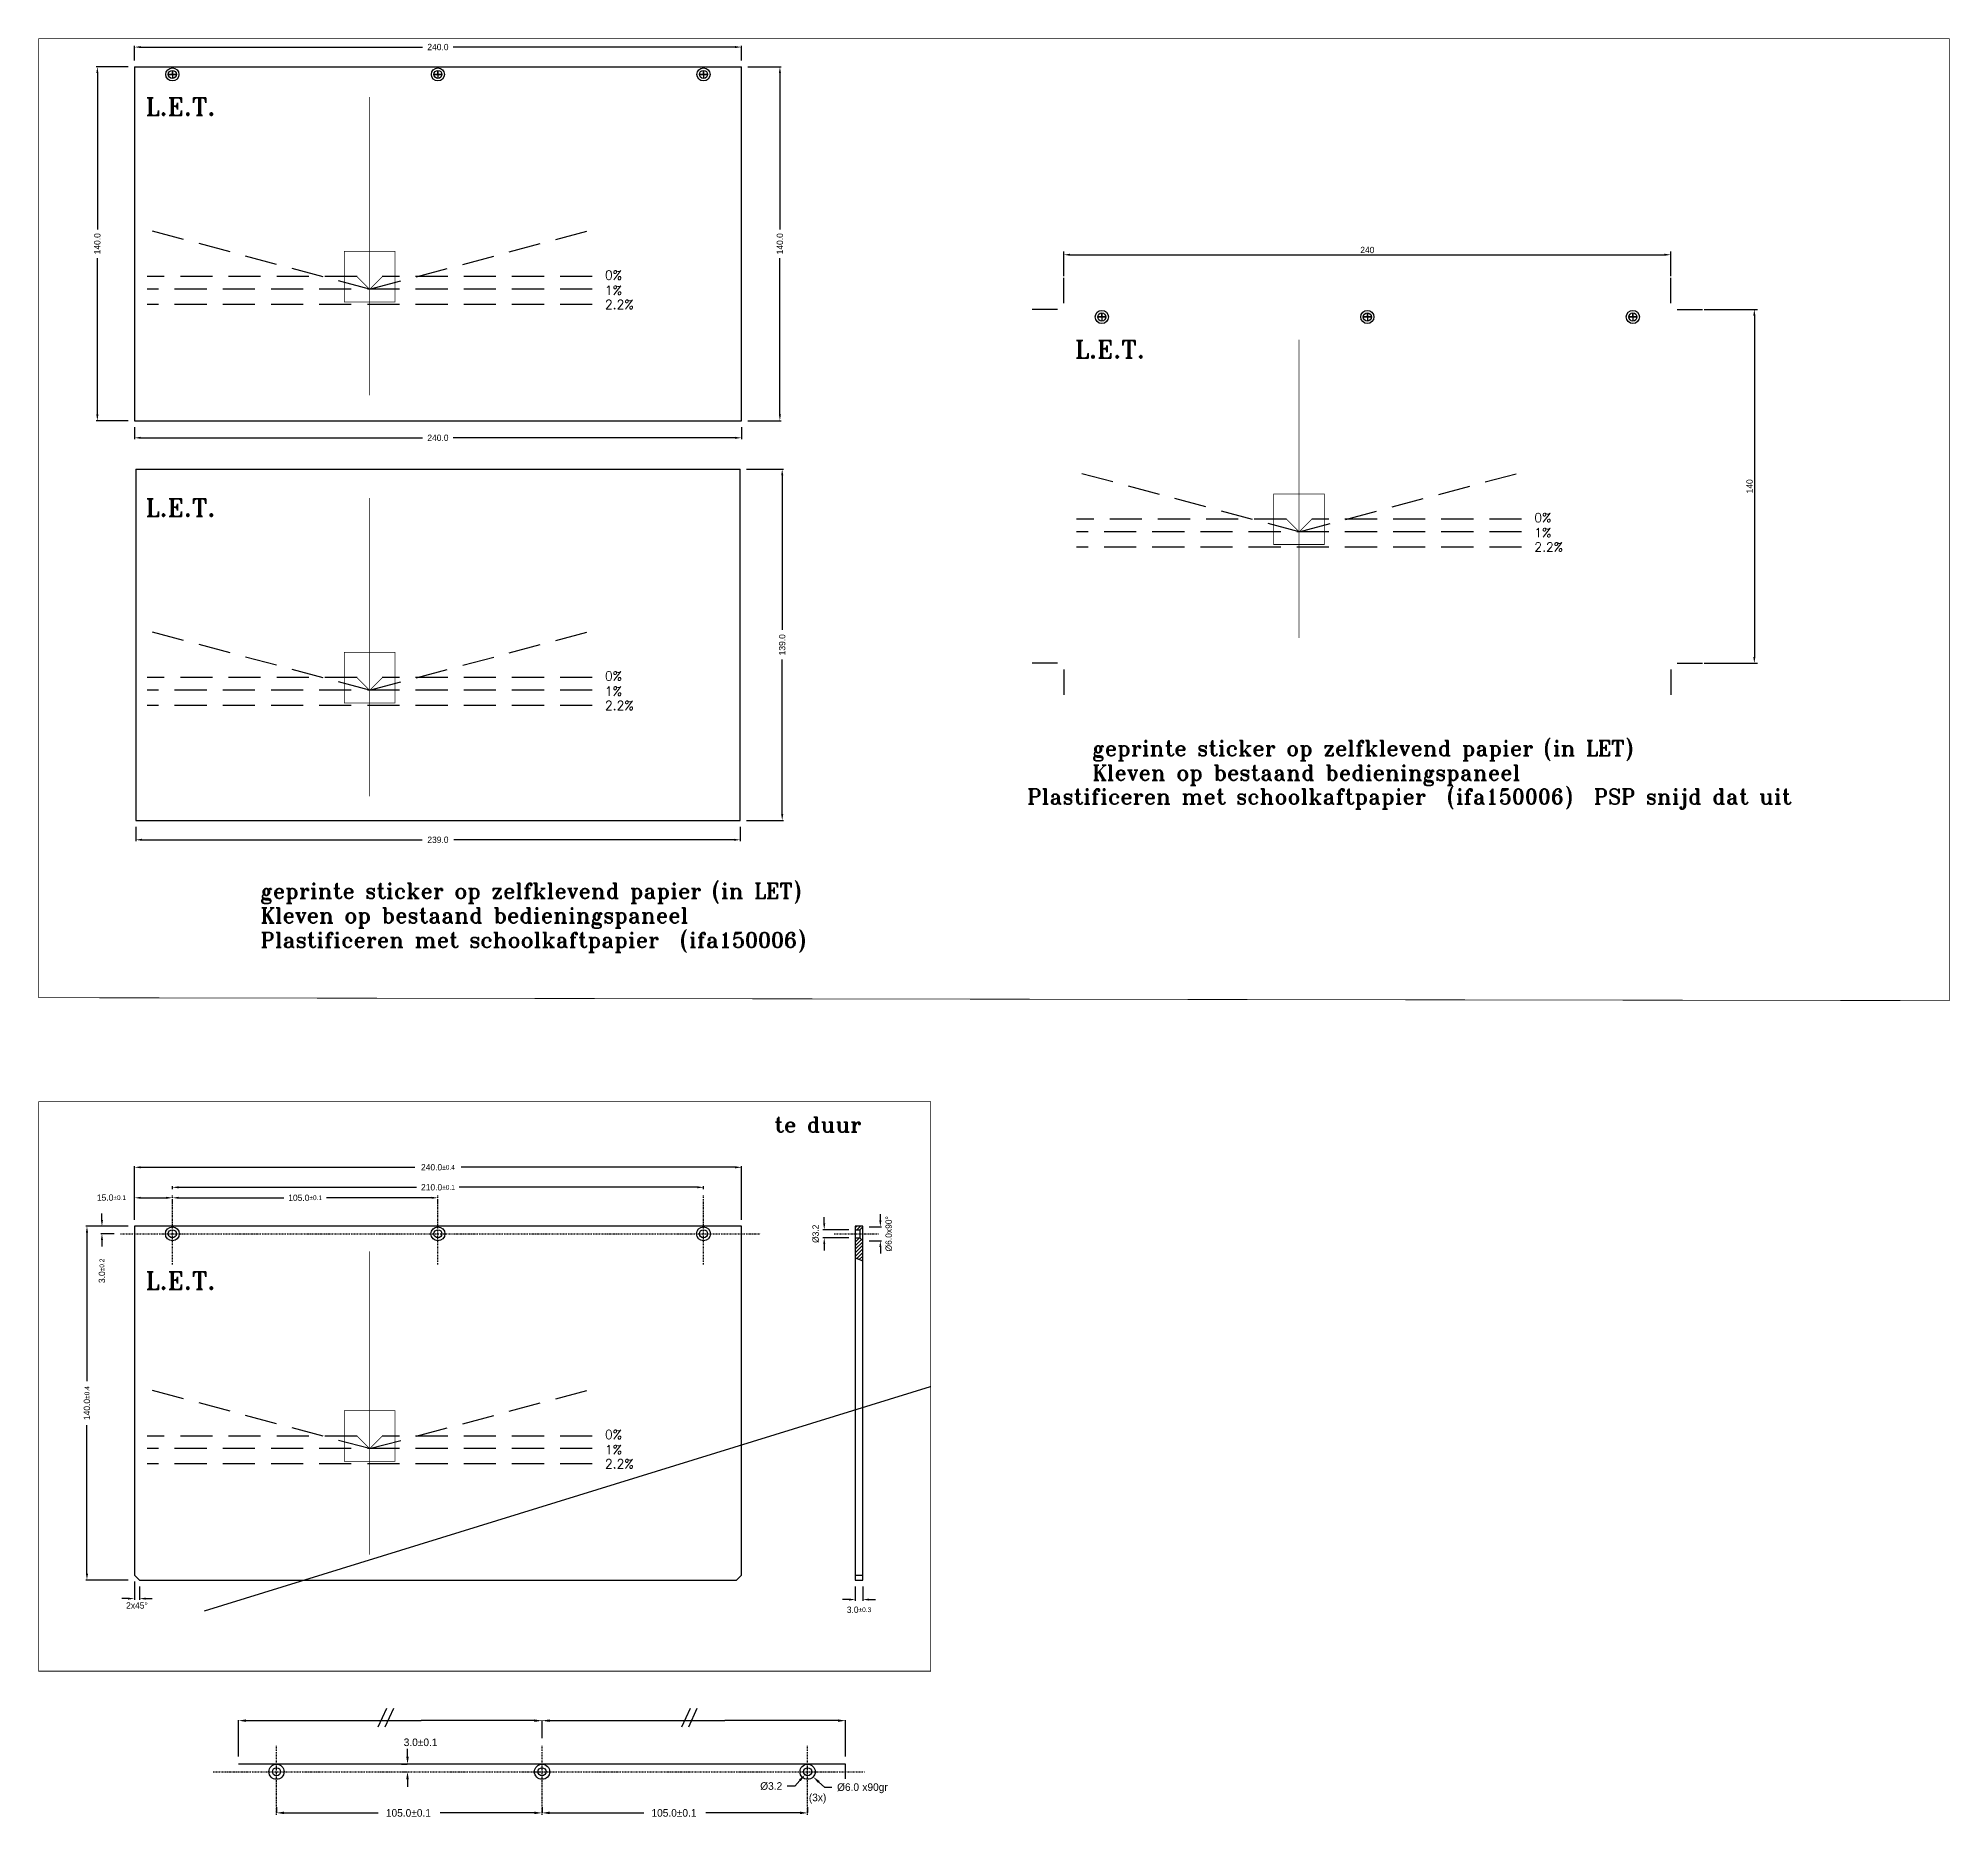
# Model space of a CAD drawing. Extents: x -2364 to 9601, y -871 to 1549.
# Drawn here: x 4873 to 5629, y -772 to -69 of the extents above; entities that cross this region are included whole.
import ezdxf

# ---------------------------------------------------------------- set-up
doc = ezdxf.new("R2010")
doc.units = 0
doc.linetypes.add('DASHDOT', pattern=[1, 0.5, -0.25, 0, -0.25])
doc.linetypes.add('DASHED', pattern=[19.05, 12.7, -6.35])
doc.layers.get('0').update_dxf_attribs({"linetype": 'CONTINUOUS'})
doc.layers.get('DEFPOINTS').update_dxf_attribs({"linetype": 'CONTINUOUS'})
for name, color, linetype in [('ARCEER', 3, 'CONTINUOUS'), ('DIM', 5, 'CONTINUOUS'), ('HLIJN', 1, 'DASHDOT'), ('STPLN', 4, 'DASHED')]:
    doc.layers.add(name, color=color, linetype=linetype)
doc.styles.add('ROMANT', font='romant.shx', dxfattribs={"height": 6})
doc.dimstyles.get("Standard").update_dxf_attribs({"dimtxt": 0.18, "dimasz": 0.18, "dimexe": 0.18, "dimexo": 0.0625, "dimgap": 0.09, "dimtad": 0, "dimtih": 1, "dimtoh": 1, "dimdec": 4, "dimzin": 0, "dimdsep": 46, "dimtxsty": 'Standard', "dimcen": 0.09, "dimadec": 0, "dimazin": 0, "dimtfac": 1, "dimtdec": 4, "dimtofl": 0, "dimtmove": 0, "dimatfit": 3, "dimfxl": 1, "dimtolj": 1, "dimtzin": 0, "dimarcsym": 0})
doc.dimstyles.new('YP11', dxfattribs={"dimscale": 0, "dimtxt": 2.5, "dimasz": 2.5, "dimexe": 0.5, "dimexo": 2.5, "dimgap": 1.5, "dimtad": 0, "dimtoh": 1, "dimdec": 1, "dimzin": 0, "dimdsep": 46, "dimtxsty": 'Standard', "dimcen": 0, "dimdle": 1.25, "dimadec": 0, "dimazin": 0, "dimtfac": 0.75, "dimtdec": 1, "dimtix": 1, "dimtofl": 0, "dimtmove": 2, "dimatfit": 3, "dimfxl": 1, "dimtolj": 1, "dimtzin": 0, "dimarcsym": 0})

# ---------------------------------------------------------------- blocks, each defined once
blk = doc.blocks.new('*D20')
at = {"layer": 'DEFPOINTS', "color": 0, "transparency": 16777216}
for p in [(4911.28, -515.54), (4911.28, -538.83), (5151.28, -538.83)]:
    blk.add_point(p, dxfattribs=at)
at = {"layer": 'DIM', "color": 0, "lineweight": -2, "transparency": 16777216}
for p, q in [((4911.28, -536.33), (4911.28, -515.04)), ((4913.78, -515.54), (5022.12, -515.54)), ((5148.78, -515.54), (5040.43, -515.54)), ((5151.28, -536.33), (5151.28, -515.04))]:
    blk.add_line(p, q, dxfattribs=at)
at = {"layer": 'DIM', "color": 0, "transparency": 16777216}
for points in [[(4913.78, -515.12), (4913.78, -515.95), (4911.28, -515.54)], [(5148.78, -515.12), (5148.78, -515.95), (5151.28, -515.54)]]:
    blk.add_solid(points, dxfattribs=at)
at = {"layer": 'DIM', "color": 0, "transparency": 16777216, "insert": (5031.28, -515.54), "char_height": 2.5, "attachment_point": 5}
blk.add_mtext('\\A1;240.0{\\H1.875000;±0.4}', dxfattribs=at)
blk = doc.blocks.new('*D21')
at = {"layer": 'DEFPOINTS', "color": 0, "transparency": 16777216}
for p in [(4911.28, -538.83), (4892.5, -678.83), (4911.28, -678.83)]:
    blk.add_point(p, dxfattribs=at)
at = {"layer": 'DIM', "color": 0, "lineweight": -2, "transparency": 16777216}
for p, q in [((4908.78, -538.83), (4892, -538.83)), ((4892.5, -541.33), (4892.5, -600.09)), ((4892.5, -676.33), (4892.5, -617.57)), ((4908.78, -678.83), (4892, -678.83))]:
    blk.add_line(p, q, dxfattribs=at)
at = {"layer": 'DIM', "color": 0, "transparency": 16777216}
for points in [[(4892.09, -541.33), (4892.92, -541.33), (4892.5, -538.83)], [(4892.09, -676.33), (4892.92, -676.33), (4892.5, -678.83)]]:
    blk.add_solid(points, dxfattribs=at)
at = {"layer": 'DIM', "color": 0, "transparency": 16777216, "insert": (4892.5, -608.83), "char_height": 2.5, "attachment_point": 5, "rotation": 90}
blk.add_mtext('\\A1;140.0{\\H1.875000;±0.4}', dxfattribs=at)
blk = doc.blocks.new('*D22')
at = {"layer": 'DEFPOINTS', "color": 0, "transparency": 16777216}
for p in [(4898.43, -541.83), (4905.7, -541.83), (4911.28, -538.83)]:
    blk.add_point(p, dxfattribs=at)
at = {"layer": 'DIM', "color": 0, "lineweight": -2, "transparency": 16777216}
for p, q in [((4898.43, -536.33), (4898.43, -533.83)), ((4908.78, -538.83), (4897.93, -538.83)), ((4903.2, -541.83), (4897.93, -541.83)), ((4898.43, -544.33), (4898.43, -546.83))]:
    blk.add_line(p, q, dxfattribs=at)
at = {"layer": 'DIM', "color": 0, "transparency": 16777216}
for points in [[(4898.01, -536.33), (4898.85, -536.33), (4898.43, -538.83)], [(4898.01, -544.33), (4898.85, -544.33), (4898.43, -541.83)]]:
    blk.add_solid(points, dxfattribs=at)
at = {"layer": 'DIM', "color": 0, "transparency": 16777216, "insert": (4898.43, -556.49), "char_height": 2.5, "attachment_point": 5, "rotation": 90}
blk.add_mtext('\\A1;3.0{\\H1.875000;±0.2}', dxfattribs=at)
blk = doc.blocks.new('*D23')
at = {"layer": 'DEFPOINTS', "color": 0, "transparency": 16777216}
for p in [(4926.28, -526.74), (4926.28, -527.6), (4911.28, -538.83)]:
    blk.add_point(p, dxfattribs=at)
at = {"layer": 'DIM', "color": 0, "lineweight": -2, "transparency": 16777216}
for p, q in [((4911.28, -536.33), (4911.28, -527.1)), ((4913.78, -527.6), (4923.78, -527.6)), ((4926.28, -529.24), (4926.28, -528.1))]:
    blk.add_line(p, q, dxfattribs=at)
at = {"layer": 'DIM', "color": 0, "transparency": 16777216}
for points in [[(4913.78, -527.19), (4913.78, -528.02), (4911.28, -527.6)], [(4923.78, -527.19), (4923.78, -528.02), (4926.28, -527.6)]]:
    blk.add_solid(points, dxfattribs=at)
at = {"layer": 'DIM', "color": 0, "transparency": 16777216, "insert": (4902.2, -527.55), "char_height": 2.5, "attachment_point": 5}
blk.add_mtext('\\A1;15.0{\\H1.875000;±0.1}', dxfattribs=at)
blk = doc.blocks.new('*D24')
at = {"layer": 'DEFPOINTS', "color": 0, "transparency": 16777216}
for p in [(4926.28, -526.74), (5031.28, -527.52), (5031.28, -527.6)]:
    blk.add_point(p, dxfattribs=at)
at = {"layer": 'DIM', "color": 0, "lineweight": -2, "transparency": 16777216}
for p, q in [((4928.78, -527.6), (4970.35, -527.6)), ((5028.78, -527.6), (4987.21, -527.6)), ((5031.28, -530.02), (5031.28, -528.1))]:
    blk.add_line(p, q, dxfattribs=at)
at = {"layer": 'DIM', "color": 0, "transparency": 16777216}
for points in [[(4928.78, -527.19), (4928.78, -528.02), (4926.28, -527.6)], [(5028.78, -527.19), (5028.78, -528.02), (5031.28, -527.6)]]:
    blk.add_solid(points, dxfattribs=at)
at = {"layer": 'DIM', "color": 0, "transparency": 16777216, "insert": (4978.78, -527.6), "char_height": 2.5, "attachment_point": 5}
blk.add_mtext('\\A1;105.0{\\H1.875000;±0.1}', dxfattribs=at)
blk = doc.blocks.new('*D25')
at = {"layer": 'DEFPOINTS', "color": 0, "transparency": 16777216}
for p in [(4926.28, -526.74), (5136.28, -523.46), (5136.28, -526.74)]:
    blk.add_point(p, dxfattribs=at)
at = {"layer": 'DIM', "color": 0, "lineweight": -2, "transparency": 16777216}
for p, q in [((4926.28, -524.24), (4926.28, -522.96)), ((4928.78, -523.46), (5022.85, -523.46)), ((5133.78, -523.46), (5039.71, -523.46)), ((5136.28, -524.24), (5136.28, -522.96))]:
    blk.add_line(p, q, dxfattribs=at)
at = {"layer": 'DIM', "color": 0, "transparency": 16777216}
for points in [[(4928.78, -523.04), (4928.78, -523.87), (4926.28, -523.46)], [(5133.78, -523.04), (5133.78, -523.87), (5136.28, -523.46)]]:
    blk.add_solid(points, dxfattribs=at)
at = {"layer": 'DIM', "color": 0, "transparency": 16777216, "insert": (5031.28, -523.46), "char_height": 2.5, "attachment_point": 5}
blk.add_mtext('\\A1;210.0{\\H1.875000;±0.1}', dxfattribs=at)
blk = doc.blocks.new('*D26')
at = {"layer": 'DEFPOINTS', "color": 0, "transparency": 16777216}
for p in [(5196.28, -678.83), (5199.28, -678.83), (5199.28, -686.53)]:
    blk.add_point(p, dxfattribs=at)
at = {"layer": 'DIM', "color": 0, "lineweight": -2, "transparency": 16777216}
for p, q in [((5193.78, -686.53), (5191.28, -686.53)), ((5196.28, -681.33), (5196.28, -687.03)), ((5199.28, -681.33), (5199.28, -687.03)), ((5201.78, -686.53), (5204.28, -686.53))]:
    blk.add_line(p, q, dxfattribs=at)
at = {"layer": 'DIM', "color": 0, "transparency": 16777216}
for points in [[(5193.78, -686.11), (5193.78, -686.94), (5196.28, -686.53)], [(5201.78, -686.11), (5201.78, -686.94), (5199.28, -686.53)]]:
    blk.add_solid(points, dxfattribs=at)
at = {"layer": 'DIM', "color": 0, "transparency": 16777216, "insert": (5197.78, -690.57), "char_height": 2.5, "attachment_point": 5}
blk.add_mtext('\\A1;3.0{\\H1.875000;±0.3}', dxfattribs=at)
blk = doc.blocks.new('*D27')
at = {"layer": 'DEFPOINTS', "color": 0, "transparency": 16777216}
for p in [(5184.02, -540.23), (5196.28, -540.23), (5196.28, -543.43)]:
    blk.add_point(p, dxfattribs=at)
at = {"layer": 'DIM', "color": 0, "lineweight": -2, "transparency": 16777216}
for p, q in [((5184.02, -537.73), (5184.02, -535.23)), ((5193.78, -540.23), (5183.52, -540.23)), ((5193.78, -543.43), (5183.52, -543.43)), ((5184.02, -545.93), (5184.02, -548.43))]:
    blk.add_line(p, q, dxfattribs=at)
at = {"layer": 'DIM', "color": 0, "transparency": 16777216}
for points in [[(5183.61, -537.73), (5184.44, -537.73), (5184.02, -540.23)], [(5183.61, -545.93), (5184.44, -545.93), (5184.02, -543.43)]]:
    blk.add_solid(points, dxfattribs=at)
at = {"layer": 'DIM', "color": 0, "transparency": 16777216, "insert": (5180.66, -541.83), "char_height": 2.5, "attachment_point": 5, "rotation": 90}
blk.add_mtext('\\A1;%%c3.2', dxfattribs=at)
blk = doc.blocks.new('*D28')
at = {"layer": 'DEFPOINTS', "color": 0, "transparency": 16777216}
for p in [(5199.28, -539.08), (5206.22, -539.08), (5199.28, -544.58)]:
    blk.add_point(p, dxfattribs=at)
at = {"layer": 'DIM', "color": 0, "lineweight": -2, "transparency": 16777216}
for p, q in [((5206.22, -536.58), (5206.22, -534.08)), ((5201.78, -539.08), (5206.72, -539.08)), ((5201.78, -544.58), (5206.72, -544.58)), ((5206.22, -547.08), (5206.22, -549.58))]:
    blk.add_line(p, q, dxfattribs=at)
at = {"layer": 'DIM', "color": 0, "transparency": 16777216}
for points in [[(5205.8, -536.58), (5206.63, -536.58), (5206.22, -539.08)], [(5205.8, -547.08), (5206.63, -547.08), (5206.22, -544.58)]]:
    blk.add_solid(points, dxfattribs=at)
at = {"layer": 'DIM', "color": 0, "transparency": 16777216, "insert": (5209.53, -541.83), "char_height": 2.5, "attachment_point": 5, "rotation": 90}
blk.add_mtext('\\A1;%%c6.0x90%%d', dxfattribs=at)
blk = doc.blocks.new('*D29')
at = {"layer": 'DEFPOINTS', "color": 0, "transparency": 16777216}
for p in [(4911.28, -676.83), (4913.28, -678.83), (4913.28, -686.15)]:
    blk.add_point(p, dxfattribs=at)
at = {"layer": 'DIM', "color": 0, "lineweight": -2, "transparency": 16777216}
for p, q in [((4911.28, -679.33), (4911.28, -686.65)), ((4908.78, -686.15), (4906.28, -686.15)), ((4913.28, -681.33), (4913.28, -686.65)), ((4915.78, -686.15), (4918.28, -686.15))]:
    blk.add_line(p, q, dxfattribs=at)
at = {"layer": 'DIM', "color": 0, "transparency": 16777216}
for points in [[(4908.78, -685.74), (4908.78, -686.57), (4911.28, -686.15)], [(4915.78, -685.74), (4915.78, -686.57), (4913.28, -686.15)]]:
    blk.add_solid(points, dxfattribs=at)
at = {"layer": 'DIM', "color": 0, "transparency": 16777216, "insert": (4912.28, -688.89), "char_height": 2.5, "attachment_point": 5}
blk.add_mtext('\\A1;2x45%%d', dxfattribs=at)
blk = doc.blocks.new('*D30')
at = {"layer": 'DEFPOINTS', "color": 0, "transparency": 16777216}
for p in [(4911.78, -378.33), (5150.78, -378.33), (5150.78, -385.98)]:
    blk.add_point(p, dxfattribs=at)
at = {"layer": 'DIM', "color": 0, "lineweight": -2, "transparency": 16777216}
for p, q in [((4911.78, -380.83), (4911.78, -386.48)), ((5150.78, -380.83), (5150.78, -386.48)), ((4914.28, -385.98), (5024.99, -385.98)), ((5148.28, -385.98), (5037.57, -385.98))]:
    blk.add_line(p, q, dxfattribs=at)
at = {"layer": 'DIM', "color": 0, "transparency": 16777216}
for points in [[(4914.28, -385.56), (4914.28, -386.4), (4911.78, -385.98)], [(5148.28, -385.56), (5148.28, -386.4), (5150.78, -385.98)]]:
    blk.add_solid(points, dxfattribs=at)
at = {"layer": 'DIM', "color": 0, "transparency": 16777216, "insert": (5031.28, -385.98), "char_height": 2.5, "attachment_point": 5}
blk.add_mtext('\\A1;239.0', dxfattribs=at)
blk = doc.blocks.new('*D31')
at = {"layer": 'DEFPOINTS', "color": 0, "transparency": 16777216}
for p in [(5150.78, -239.33), (5150.78, -378.33), (5167.4, -378.33)]:
    blk.add_point(p, dxfattribs=at)
at = {"layer": 'DIM', "color": 0, "lineweight": -2, "transparency": 16777216}
for p, q in [((5153.28, -239.33), (5167.9, -239.33)), ((5167.4, -241.83), (5167.4, -302.96)), ((5167.4, -375.83), (5167.4, -314.71)), ((5153.28, -378.33), (5167.9, -378.33))]:
    blk.add_line(p, q, dxfattribs=at)
at = {"layer": 'DIM', "color": 0, "transparency": 16777216}
for points in [[(5166.98, -241.83), (5167.82, -241.83), (5167.4, -239.33)], [(5166.98, -375.83), (5167.82, -375.83), (5167.4, -378.33)]]:
    blk.add_solid(points, dxfattribs=at)
at = {"layer": 'DIM', "color": 0, "transparency": 16777216, "insert": (5167.4, -308.83), "char_height": 2.5, "attachment_point": 5, "rotation": 90}
blk.add_mtext('\\A1;139.0', dxfattribs=at)
blk = doc.blocks.new('*D32')
at = {"layer": 'DEFPOINTS', "color": 0, "transparency": 16777216}
for p in [(4911.28, -80.21), (4896.62, -220.21), (4911.28, -220.21)]:
    blk.add_point(p, dxfattribs=at)
at = {"layer": 'DIM', "color": 0, "lineweight": -2, "transparency": 16777216}
for p, q in [((4908.78, -80.21), (4896.12, -80.21)), ((4896.62, -82.71), (4896.62, -144.55)), ((4896.62, -217.71), (4896.62, -155.88)), ((4908.78, -220.21), (4896.12, -220.21))]:
    blk.add_line(p, q, dxfattribs=at)
at = {"layer": 'DIM', "color": 0, "transparency": 16777216}
for points in [[(4896.2, -82.71), (4897.04, -82.71), (4896.62, -80.21)], [(4896.2, -217.71), (4897.04, -217.71), (4896.62, -220.21)]]:
    blk.add_solid(points, dxfattribs=at)
at = {"layer": 'DIM', "color": 0, "transparency": 16777216, "insert": (4896.62, -150.21), "char_height": 2.5, "attachment_point": 5, "rotation": 90}
blk.add_mtext('\\A1;140.0', dxfattribs=at)
blk = doc.blocks.new('*D33')
at = {"layer": 'DEFPOINTS', "color": 0, "transparency": 16777216}
for p in [(4911.28, -220.21), (5151.28, -220.21), (5151.28, -226.97)]:
    blk.add_point(p, dxfattribs=at)
at = {"layer": 'DIM', "color": 0, "lineweight": -2, "transparency": 16777216}
for p, q in [((4911.28, -222.71), (4911.28, -227.47)), ((5151.28, -222.71), (5151.28, -227.47)), ((4913.78, -226.97), (5025.2, -226.97)), ((5148.78, -226.97), (5037.36, -226.97))]:
    blk.add_line(p, q, dxfattribs=at)
at = {"layer": 'DIM', "color": 0, "transparency": 16777216}
for points in [[(4913.78, -226.56), (4913.78, -227.39), (4911.28, -226.97)], [(5148.78, -226.56), (5148.78, -227.39), (5151.28, -226.97)]]:
    blk.add_solid(points, dxfattribs=at)
at = {"layer": 'DIM', "color": 0, "transparency": 16777216, "insert": (5031.28, -226.97), "char_height": 2.5, "attachment_point": 5}
blk.add_mtext('\\A1;240.0', dxfattribs=at)
blk = doc.blocks.new('*D34')
at = {"layer": 'DEFPOINTS', "color": 0, "transparency": 16777216}
for p in [(5151.28, -72.4), (4911.28, -80.21), (5151.28, -80.21)]:
    blk.add_point(p, dxfattribs=at)
at = {"layer": 'DIM', "color": 0, "lineweight": -2, "transparency": 16777216}
for p, q in [((4911.28, -77.71), (4911.28, -71.9)), ((4913.78, -72.4), (5025.2, -72.4)), ((5148.78, -72.4), (5037.36, -72.4)), ((5151.28, -77.71), (5151.28, -71.9))]:
    blk.add_line(p, q, dxfattribs=at)
at = {"layer": 'DIM', "color": 0, "transparency": 16777216}
for points in [[(4913.78, -71.99), (4913.78, -72.82), (4911.28, -72.4)], [(5148.78, -71.99), (5148.78, -72.82), (5151.28, -72.4)]]:
    blk.add_solid(points, dxfattribs=at)
at = {"layer": 'DIM', "color": 0, "transparency": 16777216, "insert": (5031.28, -72.4), "char_height": 2.5, "attachment_point": 5}
blk.add_mtext('\\A1;240.0', dxfattribs=at)
blk = doc.blocks.new('*D35')
at = {"layer": 'DEFPOINTS', "color": 0, "transparency": 16777216}
for p in [(5151.28, -80.21), (5151.28, -220.21), (5166.49, -220.21)]:
    blk.add_point(p, dxfattribs=at)
at = {"layer": 'DIM', "color": 0, "lineweight": -2, "transparency": 16777216}
for p, q in [((5153.78, -80.21), (5166.99, -80.21)), ((5166.49, -82.71), (5166.49, -144.55)), ((5166.49, -217.71), (5166.49, -155.88)), ((5153.78, -220.21), (5166.99, -220.21))]:
    blk.add_line(p, q, dxfattribs=at)
at = {"layer": 'DIM', "color": 0, "transparency": 16777216}
for points in [[(5166.08, -82.71), (5166.91, -82.71), (5166.49, -80.21)], [(5166.08, -217.71), (5166.91, -217.71), (5166.49, -220.21)]]:
    blk.add_solid(points, dxfattribs=at)
at = {"layer": 'DIM', "color": 0, "transparency": 16777216, "insert": (5166.49, -150.21), "char_height": 2.5, "attachment_point": 5, "rotation": 90}
blk.add_mtext('\\A1;140.0', dxfattribs=at)
blk = doc.blocks.new('*D37')
at = {"color": 0, "lineweight": -2, "transparency": 16777216}
for p, q in [((5278.76, -163.04), (5278.76, -153.31)), ((5281.26, -154.56), (5516.26, -154.56)), ((5518.76, -163.04), (5518.76, -153.31))]:
    blk.add_line(p, q, dxfattribs=at)
at = {"color": 0, "transparency": 16777216}
for points in [[(5281.26, -154.14), (5281.26, -154.98), (5278.76, -154.56)], [(5516.26, -154.14), (5516.26, -154.98), (5518.76, -154.56)]]:
    blk.add_solid(points, dxfattribs=at)
at = {"layer": 'DEFPOINTS', "color": 0, "transparency": 16777216}
for p in [(5518.76, -154.56), (5278.76, -163.66), (5518.76, -163.66)]:
    blk.add_point(p, dxfattribs=at)
at = {"color": 0, "transparency": 16777216, "insert": (5398.76, -152.69), "char_height": 2.5, "attachment_point": 5}
blk.add_mtext('\\A1;240', dxfattribs=at)
blk = doc.blocks.new('*D38')
at = {"color": 0, "lineweight": -2, "transparency": 16777216}
for p, q in [((5531.89, -176.16), (5553.04, -176.16)), ((5551.79, -178.66), (5551.79, -313.66)), ((5531.89, -316.16), (5553.04, -316.16))]:
    blk.add_line(p, q, dxfattribs=at)
at = {"color": 0, "transparency": 16777216}
for points in [[(5551.37, -178.66), (5552.21, -178.66), (5551.79, -176.16)], [(5551.37, -313.66), (5552.21, -313.66), (5551.79, -316.16)]]:
    blk.add_solid(points, dxfattribs=at)
at = {"layer": 'DEFPOINTS', "color": 0, "transparency": 16777216}
for p in [(5531.26, -176.16), (5531.26, -316.16), (5551.79, -316.16)]:
    blk.add_point(p, dxfattribs=at)
at = {"color": 0, "transparency": 16777216, "insert": (5549.92, -246.16), "char_height": 2.5, "attachment_point": 5, "rotation": 90}
blk.add_mtext('\\A1;140', dxfattribs=at)

msp = doc.modelspace()

# ---------------------------------------------------------------- hatches: boundary and pattern name
at = {"layer": 'ARCEER'}
h = msp.add_hatch(dxfattribs=at)
h.set_pattern_fill('_U', color=256, angle=45, style=0, pattern_type=0)
h.set_pattern_definition([(45, (4911.2784, -678.8313), (-0.7071068, 0.7071068), [])])
h.paths.add_polyline_path([(5198.12837, -540.23132), (5199.27837, -539.08132), (5199.27837, -538.83132), (5196.27837, -538.83132), (5196.27837, -540.23132)])
h.paths.add_polyline_path([(5196.27837, -551.37641), (5199.27837, -552.56833), (5199.27837, -544.58132), (5198.12837, -543.43132), (5196.27837, -543.43132)])

# ---------------------------------------------------------------- linework, layer by layer
for p, q in [((5278.76444, -173.66365), (5278.76444, -163.66365)), ((5518.76444, -173.66365), (5518.76444, -163.66365)), ((5276.26444, -176.16365), (5266.26444, -176.16365)), ((5521.26444, -176.16365), (5531.26444, -176.16365)), ((4911.77837, -239.33132), (4911.77837, -378.33132)), ((4911.77837, -239.33132), (5150.77837, -239.33132)), ((5150.77837, -378.33132), (5150.77837, -239.33132)), ((5276.26444, -316.16365), (5266.26444, -316.16365)), ((5521.26444, -316.16365), (5531.26444, -316.16365)), ((5278.76444, -318.66365), (5278.76444, -328.66365)), ((5518.76444, -318.66365), (5518.76444, -328.66365)), ((4911.77837, -378.33132), (5150.77837, -378.33132)), ((5151.27837, -538.83132), (4911.27837, -538.83132)), ((4911.27837, -538.83132), (4911.27837, -676.83132)), ((5151.27837, -676.83132), (5151.27837, -538.83132)), ((5199.27837, -538.83132), (5196.27837, -538.83132)), ((5196.27837, -538.83132), (5196.27837, -678.83132)), ((5196.27837, -540.23132), (5198.12837, -540.23132)), ((5196.27837, -543.43132), (5198.12837, -543.43132)), ((5199.27837, -539.08132), (5198.12837, -540.23132)), ((5198.12837, -540.23132), (5198.12837, -543.43132)), ((5199.27837, -544.58132), (5198.12837, -543.43132)), ((5199.27837, -678.83132), (5199.27837, -538.83132)), ((5196.27837, -551.37641), (5199.27837, -552.56833)), ((4911.27837, -676.83132), (4913.27837, -678.83132)), ((4913.27837, -678.83132), (5149.27837, -678.83132)), ((5149.27837, -678.83132), (5151.27837, -676.83132)), ((5196.27837, -676.83132), (5199.27837, -676.83132)), ((5196.27837, -678.83132), (5199.27837, -678.83132)), ((5192.44914, -751.63489), (4952.44914, -751.63489)), ((5192.44914, -757.49868), (5192.44914, -751.63489))]:
    msp.add_line(p, q)
at = {"color": 7, "const_width": 0.3}
for points in [[(5004.27837, -92.21447), (5004.27837, -210.21447)], [(5004.27837, -168.21447), (4999.27837, -163.21447)], [(5004.27837, -168.21447), (5009.27837, -163.21447)], [(5371.76444, -188.16365), (5371.76444, -306.16365)], [(5371.76444, -264.16365), (5366.76444, -259.16365)], [(5371.76444, -264.16365), (5376.76444, -259.16365)]]:
    msp.add_lwpolyline(points, dxfattribs=at)
for points in [[(4994.27837, -173.21447), (5014.27837, -173.21447), (5014.27837, -153.21447), (4994.27837, -153.21447)], [(5361.76444, -269.16365), (5381.76444, -269.16365), (5381.76444, -249.16365), (5361.76444, -249.16365)]]:
    msp.add_lwpolyline(points, close=True, dxfattribs=at)
at = {"const_width": 0.3}
for points in [[(5004.27837, -250.83132), (5004.27837, -368.83132)], [(5004.27837, -326.83132), (4999.27837, -321.83132)], [(5004.27837, -326.83132), (5009.27837, -321.83132)], [(5004.27837, -548.83132), (5004.27837, -668.83132)], [(5004.27837, -626.83132), (4999.27837, -621.83132)], [(5004.27837, -626.83132), (5009.27837, -621.83132)]]:
    msp.add_lwpolyline(points, dxfattribs=at)
for points in [[(4994.27837, -331.83132), (5014.27837, -331.83132), (5014.27837, -311.83132), (4994.27837, -311.83132)], [(4994.27837, -631.83132), (5014.27837, -631.83132), (5014.27837, -611.83132), (4994.27837, -611.83132)]]:
    msp.add_lwpolyline(points, close=True, dxfattribs=at)
for centre, radius in [((4926.27837, -83.21447), 2.6), ((4926.27837, -83.21447), 1.6), ((5031.27837, -83.21447), 2.6), ((5031.27837, -83.21447), 1.6), ((5031.27837, -83.21447), 1.6), ((5136.27837, -83.21447), 2.6), ((5136.27837, -83.21447), 1.6), ((5136.27837, -83.21447), 1.6), ((5293.76444, -179.16365), 2.6), ((5293.76444, -179.16365), 1.6), ((5398.76444, -179.16365), 2.6), ((5398.76444, -179.16365), 1.6), ((5398.76444, -179.16365), 1.6), ((5503.76444, -179.16365), 2.6), ((5503.76444, -179.16365), 1.6), ((5503.76444, -179.16365), 1.6), ((4926.27837, -541.83132), 2.75), ((4926.27837, -541.83132), 1.6), ((5031.27837, -541.83132), 2.75), ((5031.27837, -541.83132), 1.6), ((5136.27837, -541.83132), 2.75), ((5136.27837, -541.83132), 1.6), ((4967.44914, -754.63489), 3), ((4967.44914, -754.63489), 1.6), ((5072.44914, -754.63489), 3), ((5072.44914, -754.63489), 1.6), ((5177.44914, -754.63489), 3), ((5177.44914, -754.63489), 1.6)]:
    msp.add_circle(centre, radius)
at = {"layer": 'DIM'}
for p, q in [((4926.27837, -83.21447), (4926.27837, -81.61447)), ((4926.27837, -81.61447), (4926.27837, -83.21447)), ((5031.27837, -83.21447), (5031.27837, -81.61447)), ((5031.27837, -81.61447), (5031.27837, -83.21447)), ((5136.27837, -83.21447), (5136.27837, -81.61447)), ((5136.27837, -81.61447), (5136.27837, -83.21447)), ((4927.87837, -83.21447), (4924.67837, -83.21447)), ((4924.67837, -83.21447), (4926.27837, -83.21447)), ((4926.27837, -83.21447), (4927.87837, -83.21447)), ((4926.27837, -83.21447), (4926.27837, -84.81447)), ((5032.87837, -83.21447), (5029.67837, -83.21447)), ((5029.67837, -83.21447), (5031.27837, -83.21447)), ((5031.27837, -83.21447), (5032.87837, -83.21447)), ((5031.27837, -83.21447), (5031.27837, -84.81447)), ((5137.87837, -83.21447), (5134.67837, -83.21447)), ((5134.67837, -83.21447), (5136.27837, -83.21447)), ((5136.27837, -83.21447), (5137.87837, -83.21447)), ((5136.27837, -83.21447), (5136.27837, -84.81447)), ((5295.36444, -179.16365), (5292.16444, -179.16365)), ((5292.16444, -179.16365), (5293.76444, -179.16365)), ((5293.76444, -179.16365), (5293.76444, -177.56365)), ((5293.76444, -177.56365), (5293.76444, -179.16365)), ((5293.76444, -179.16365), (5295.36444, -179.16365)), ((5293.76444, -179.16365), (5293.76444, -180.76365)), ((5400.36444, -179.16365), (5397.16444, -179.16365)), ((5397.16444, -179.16365), (5398.76444, -179.16365)), ((5398.76444, -179.16365), (5398.76444, -177.56365)), ((5398.76444, -177.56365), (5398.76444, -179.16365)), ((5398.76444, -179.16365), (5400.36444, -179.16365)), ((5398.76444, -179.16365), (5398.76444, -180.76365)), ((5505.36444, -179.16365), (5502.16444, -179.16365)), ((5502.16444, -179.16365), (5503.76444, -179.16365)), ((5503.76444, -179.16365), (5503.76444, -177.56365)), ((5503.76444, -177.56365), (5503.76444, -179.16365)), ((5503.76444, -179.16365), (5505.36444, -179.16365)), ((5503.76444, -179.16365), (5503.76444, -180.76365)), ((4939.01516, -690.99056), (5226.09705, -602.23558)), ((5007.70637, -736.91543), (5011.10153, -729.45273)), ((5010.4225, -736.91543), (5013.81767, -729.45273)), ((5127.70637, -736.91543), (5131.10153, -729.45273)), ((5130.4225, -736.91543), (5133.81767, -729.45273)), ((4952.44914, -748.63489), (4952.44914, -734.24786)), ((4955.44914, -734.42786), (5000.19914, -734.42786)), ((5000.19914, -734.42786), (5024.69914, -734.42786)), ((5069.44914, -734.42786), (5024.69914, -734.42786)), ((5072.44914, -741.37813), (5072.44914, -734.24786)), ((5075.44914, -734.42786), (5120.19914, -734.42786)), ((5120.19914, -734.42786), (5144.69914, -734.42786)), ((5189.44914, -734.42786), (5144.69914, -734.42786)), ((5192.44914, -741.37813), (5192.44914, -734.24786)), ((5192.44914, -748.63489), (5192.44914, -734.24786)), ((5019.24993, -748.63489), (5019.24993, -745.63489)), ((5016.92897, -751.63489), (5019.06993, -751.63489)), ((5016.92897, -754.63489), (5019.06993, -754.63489)), ((5177.35914, -754.63489), (5177.53914, -754.63489)), ((5177.35914, -754.63489), (5177.53914, -754.63489)), ((5177.44914, -754.72489), (5177.44914, -754.54489)), ((5177.44914, -754.72489), (5177.44914, -754.54489)), ((5019.24993, -757.63489), (5019.24993, -760.63489)), ((5172.36074, -760.28009), (5169.36074, -760.28009)), ((5174.36932, -758.05172), (5172.36074, -760.28009)), ((5181.86703, -758.69472), (5184.07597, -760.72464)), ((5184.07597, -760.72464), (5187.07597, -760.72464)), ((4967.44914, -768.63489), (4967.44914, -770.73219)), ((4970.44914, -770.91219), (5007.69914, -770.91219)), ((5069.44914, -770.91219), (5032.19914, -770.91219)), ((5072.44914, -768.63489), (5072.44914, -770.73219)), ((5072.44914, -768.63489), (5072.44914, -770.73219)), ((5075.44914, -770.91219), (5112.69914, -770.91219)), ((5174.44914, -770.91219), (5137.19914, -770.91219)), ((5177.44914, -768.63489), (5177.44914, -770.73219))]:
    msp.add_line(p, q, dxfattribs=at)
at = {"layer": 'DIM', "const_width": 0.3}
for points in [[(4873.38725, -448.44438), (5628.90609, -449.60217), (5628.90609, -69.05015), (4873.38725, -69.05015)], [(4873.38725, -714.86855), (5226.09705, -714.86855), (5226.09705, -489.6026), (4873.38725, -489.6026)]]:
    msp.add_lwpolyline(points, close=True, dxfattribs=at)
at = {"layer": 'DIM'}
for points in [[(4955.44914, -734.92786), (4955.44914, -733.92786), (4952.44914, -734.42786)], [(5069.44914, -734.92786), (5069.44914, -733.92786), (5072.44914, -734.42786)], [(5075.44914, -734.92786), (5075.44914, -733.92786), (5072.44914, -734.42786)], [(5189.44914, -734.92786), (5189.44914, -733.92786), (5192.44914, -734.42786)], [(5019.74993, -748.63489), (5018.74993, -748.63489), (5019.24993, -751.63489)], [(5019.74993, -757.63489), (5018.74993, -757.63489), (5019.24993, -754.63489)], [(5174.74072, -758.38648), (5173.99793, -757.71696), (5176.3779, -755.82335)], [(5182.20535, -758.32657), (5181.52871, -759.06288), (5179.65808, -756.66481)], [(4970.44914, -771.41219), (4970.44914, -770.41219), (4967.44914, -770.91219)], [(5069.44914, -771.41219), (5069.44914, -770.41219), (5072.44914, -770.91219)], [(5075.44914, -771.41219), (5075.44914, -770.41219), (5072.44914, -770.91219)], [(5174.44914, -771.41219), (5174.44914, -770.41219), (5177.44914, -770.91219)]]:
    msp.add_solid(points, dxfattribs=at)
at = {"layer": 'HLIJN'}
for p, q in [((4926.27837, -553.99345), (4926.27837, -526.7367)), ((5031.27837, -553.99345), (5031.27837, -526.7367)), ((5136.27837, -553.99345), (5136.27837, -526.7367)), ((4905.70442, -541.83132), (5158.70812, -541.83132)), ((5187.90044, -541.83132), (5205.5553, -541.83132)), ((4967.44914, -771.63489), (4967.44914, -744.37813)), ((5072.44914, -771.63489), (5072.44914, -744.37813)), ((5177.44914, -771.63489), (5177.44914, -744.37813)), ((4942.44914, -754.63489), (5199.87889, -754.63489))]:
    msp.add_line(p, q, dxfattribs=at)
at = {"layer": 'STPLN', "color": 7, "linetype": 'Continuous', "true_color": 0xffffff}
for p, q in [((4911.27837, -80.21447), (5151.27837, -80.21447)), ((4911.27837, -80.21447), (4911.27837, -220.21447)), ((5151.27837, -220.21447), (5151.27837, -80.21447)), ((4911.27837, -220.21447), (5151.27837, -220.21447))]:
    msp.add_line(p, q, dxfattribs=at)
at = {"layer": 'STPLN', "color": 7}
for p, q in [((5004.27837, -168.21447), (4916.27837, -144.63494)), ((5004.27837, -168.21447), (5092.27837, -144.63494)), ((4999.27837, -163.21447), (4916.27837, -163.21447)), ((5092.27837, -163.21447), (5009.27837, -163.21447)), ((5092.27837, -168.21447), (4916.27837, -168.21447)), ((5092.27837, -174.21447), (4916.27837, -174.21447)), ((5371.76444, -264.16365), (5283.76444, -240.58412)), ((5371.76444, -264.16365), (5459.76444, -240.58412)), ((5366.76444, -259.16365), (5283.76444, -259.16365)), ((5459.76444, -264.16365), (5283.76444, -264.16365)), ((5459.76444, -259.16365), (5376.76444, -259.16365)), ((5459.76444, -270.16365), (5283.76444, -270.16365))]:
    msp.add_line(p, q, dxfattribs=at)
at = {"layer": 'STPLN', "color": 8}
for p, q in [((5004.27837, -326.83132), (4916.27837, -303.25179)), ((5004.27837, -326.83132), (5092.27837, -303.25179)), ((4999.27837, -321.83132), (4916.27837, -321.83132)), ((5092.27837, -321.83132), (5009.27837, -321.83132)), ((5092.27837, -326.83132), (4916.27837, -326.83132)), ((5092.27837, -332.83132), (4916.27837, -332.83132)), ((5004.27837, -626.83132), (4916.27837, -603.25179)), ((5004.27837, -626.83132), (5092.27837, -603.25179)), ((4999.27837, -621.83132), (4916.27837, -621.83132)), ((5092.27837, -626.83132), (4916.27837, -626.83132)), ((5092.27837, -621.83132), (5009.27837, -621.83132)), ((5092.27837, -632.83132), (4916.27837, -632.83132))]:
    msp.add_line(p, q, dxfattribs=at)

# ---------------------------------------------------------------- texts
at = {"color": 7, "style": 'ROMANT'}
for s, height, p in [('L.E.T.', 7, (4915.74581, -99.47322)), ('0%', 3.6, (5097.28899, -164.41721)), ('2.2%', 3.6, (5097.28899, -176.03674)), ('1%', 3.6, (5097.28899, -170.38775)), ('L.E.T.', 7, (5283.23188, -195.4224)), ('0%', 3.6, (5464.77506, -260.36639)), ('1%', 3.6, (5464.77506, -266.33693)), ('2.2%', 3.6, (5464.77506, -271.98592))]:
    msp.add_text(s, height=height, dxfattribs=at).set_placement(p)
at = {"style": 'ROMANT'}
for s, height, p in [('L.E.T.', 7, (4915.74581, -258.09007)), ('0%', 3.6, (5097.28899, -323.03406)), ('2.2%', 3.6, (5097.28899, -334.65359)), ('1%', 3.6, (5097.28899, -329.0046)), ('L.E.T.', 7, (4915.74581, -563.83132)), ('0%', 3.6, (5097.28899, -623.03406)), ('1%', 3.6, (5097.28899, -629.0046)), ('2.2%', 3.6, (5097.28899, -634.65359))]:
    msp.add_text(s, height=height, dxfattribs=at).set_placement(p)
at = {"layer": 'DIM', "style": 'ROMANT'}
for s, p in [('geprinte sticker op zelfklevend papier (in LET)', (5290.05106, -352.75215)), ('Kleven op bestaand bedieningspaneel', (5290.05106, -362.46644)), ('Plastificeren met schoolkaftpapier  (ifa150006)  PSP snijd dat uit', (5264.31784, -371.88556)), ('geprinte sticker op zelfklevend papier (in LET)', (4961.11425, -409.19926)), ('Kleven op bestaand bedieningspaneel', (4961.11425, -418.91354)), ('Plastificeren met schoolkaftpapier  (ifa150006)', (4961.11425, -428.62783)), ('te duur', (5164.25448, -501.68555))]:
    msp.add_text(s, height=6, dxfattribs=at).set_placement(p)
at = {"layer": 'DIM'}
for s, p in [('3.0%%p0.1', (5017.74993, -744.48787)), ('%%c3.2', (5158.71411, -761.78009)), ('(3x)', (5177.9361, -766.31111)), ('%%c6.0', (5189.09479, -762.22464)), ('x90gr', (5199.09479, -762.22464)), ('105.0%%p0.1', (5010.69914, -772.41219)), ('105.0%%p0.1', (5115.69914, -772.41219))]:
    msp.add_text(s, height=3, dxfattribs=at).set_placement(p)

# ---------------------------------------------------------------- dimensions: what is measured, and where the dimension line sits
dim = msp.add_linear_dim(base=(5518.76444, -154.56036), p1=(5278.76444, -163.66365), p2=(5518.76444, -163.66365), dimstyle='Standard', override={"dimtxt": 2.5, "dimasz": 2.5, "dimexe": 1.25, "dimexo": 0.625, "dimgap": 0.625, "dimtad": 1, "dimtih": 0, "dimtoh": 0, "dimzin": 8, "dimlunit": 6, "dimcen": 2.5, "dimtofl": 1})
dim.commit()
dim.dimension.update_dxf_attribs({"geometry": '*D37', "text_midpoint": (5398.76444, -152.68536)})
dim = msp.add_linear_dim(base=(5551.79027, -316.16365), p1=(5531.26444, -176.16365), p2=(5531.26444, -316.16365), angle=90, dimstyle='Standard', override={"dimtxt": 2.5, "dimasz": 2.5, "dimexe": 1.25, "dimexo": 0.625, "dimgap": 0.625, "dimtad": 1, "dimtih": 0, "dimtoh": 0, "dimzin": 8, "dimlunit": 6, "dimcen": 2.5, "dimtofl": 1})
dim.commit()
dim.dimension.update_dxf_attribs({"geometry": '*D38', "text_midpoint": (5549.91527, -246.16365)})
for base, p1, p2, override, picture, middle in [((5151.27837, -72.40229), (4911.27837, -80.21447), (5151.27837, -80.21447), {"dimscale": 1, "dimtm": 0.5}, '*D34', (5031.27837, -72.40229)), ((5151.27837, -226.97467), (4911.27837, -220.21447), (5151.27837, -220.21447), {"dimscale": 1, "dimtm": 0.5}, '*D33', (5031.27837, -226.97467)), ((5150.77837, -385.97848), (4911.77837, -378.33132), (5150.77837, -378.33132), {"dimscale": 1, "dimtm": 0.5}, '*D30', (5031.27837, -385.97848)), ((4911.27837, -515.53668), (5151.27837, -538.83132), (4911.27837, -538.83132), {"dimscale": 1, "dimtol": 1, "dimtp": 0.4, "dimtm": 0.4}, '*D20', (5031.27837, -515.53668)), ((5136.27837, -523.45574), (4926.27837, -526.7367), (5136.27837, -526.7367), {"dimscale": 1, "dimtol": 1, "dimtp": 0.1, "dimtm": 0.1}, '*D25', (5031.27837, -523.45574)), ((5031.27837, -527.60465), (4926.27837, -526.7367), (5031.27837, -527.52375), {"dimscale": 1, "dimse1": 1, "dimtol": 1, "dimtp": 0.1, "dimtm": 0.1}, '*D24', (4978.77837, -527.60465))]:
    dim = msp.add_linear_dim(base=base, p1=p1, p2=p2, dimstyle='YP11', override=override, dxfattribs=at)
    dim.commit()
    dim.dimension.update_dxf_attribs({"geometry": picture, "text_midpoint": middle})
for base, p1, p2, override, picture, middle in [((4896.61838, -220.21447), (4911.27837, -80.21447), (4911.27837, -220.21447), {"dimscale": 1, "dimtm": 0.5}, '*D32', (4896.61838, -150.21447)), ((5166.49362, -220.21447), (5151.27837, -80.21447), (5151.27837, -220.21447), {"dimscale": 1, "dimtm": 0.5}, '*D35', (5166.49362, -150.21447)), ((5167.40017, -378.33132), (5150.77837, -239.33132), (5150.77837, -378.33132), {"dimscale": 1, "dimtm": 0.5}, '*D31', (5167.40017, -308.83132)), ((4892.50483, -678.83132), (4911.27837, -538.83132), (4911.27837, -678.83132), {"dimscale": 1, "dimtol": 1, "dimtp": 0.4, "dimtm": 0.4}, '*D21', (4892.50483, -608.83132))]:
    dim = msp.add_linear_dim(base=base, p1=p1, p2=p2, angle=90, dimstyle='YP11', override=override, dxfattribs=at)
    dim.commit()
    dim.dimension.update_dxf_attribs({"geometry": picture, "text_midpoint": middle})
for base, p1, p2, override, picture, middle in [((4926.27837, -527.60465), (4911.27837, -538.83132), (4926.27837, -526.7367), {"dimscale": 1, "dimtol": 1, "dimtp": 0.1, "dimtm": 0.1}, '*D23', (4902.20254, -527.55424)), ((5199.27837, -686.52562), (5196.27837, -678.83132), (5199.27837, -678.83132), {"dimscale": 1, "dimtol": 1, "dimtp": 0.3, "dimtm": 0.3}, '*D26', (5197.77837, -690.56792))]:
    dim = msp.add_linear_dim(base=base, p1=p1, p2=p2, dimstyle='YP11', override=override, dxfattribs=at)
    dim.commit()
    dim.dimension.update_dxf_attribs({"geometry": picture, "text_midpoint": middle, "dimtype": 160})
dim = msp.add_linear_dim(base=(4898.42855, -541.83132), p1=(4911.27837, -538.83132), p2=(4905.70442, -541.83132), angle=90, dimstyle='YP11', override={"dimscale": 1, "dimtol": 1, "dimtp": 0.2, "dimtm": 0.2}, dxfattribs=at)
dim.commit()
dim.dimension.update_dxf_attribs({"geometry": '*D22', "text_midpoint": (4898.42855, -556.48964), "dimtype": 160, "text_rotation": 90})
for base, p1, p2, text, picture, middle in [((5184.02487, -540.23132), (5196.27837, -543.43132), (5196.27837, -540.23132), '%%c3.2', '*D27', (5180.65555, -541.83132)), ((5206.21594, -539.08132), (5199.27837, -544.58132), (5199.27837, -539.08132), '%%c6.0x90%%d', '*D28', (5209.52717, -541.83132))]:
    dim = msp.add_linear_dim(base=base, p1=p1, p2=p2, angle=90, text=text, dimstyle='YP11', override={"dimscale": 1, "dimtol": 1, "dimtp": 0.3, "dimtm": 0.3}, dxfattribs=at)
    dim.commit()
    dim.dimension.update_dxf_attribs({"geometry": picture, "text_midpoint": middle, "dimtype": 160})
dim = msp.add_linear_dim(base=(4913.27837, -686.15374), p1=(4911.27837, -676.83132), p2=(4913.27837, -678.83132), text='2x45%%d', dimstyle='YP11', override={"dimscale": 1, "dimtol": 1, "dimtp": 0.3, "dimtm": 0.3}, dxfattribs=at)
dim.commit()
dim.dimension.update_dxf_attribs({"geometry": '*D29', "text_midpoint": (4912.27837, -688.88901), "dimtype": 160})

doc.saveas('drawing.dxf')
